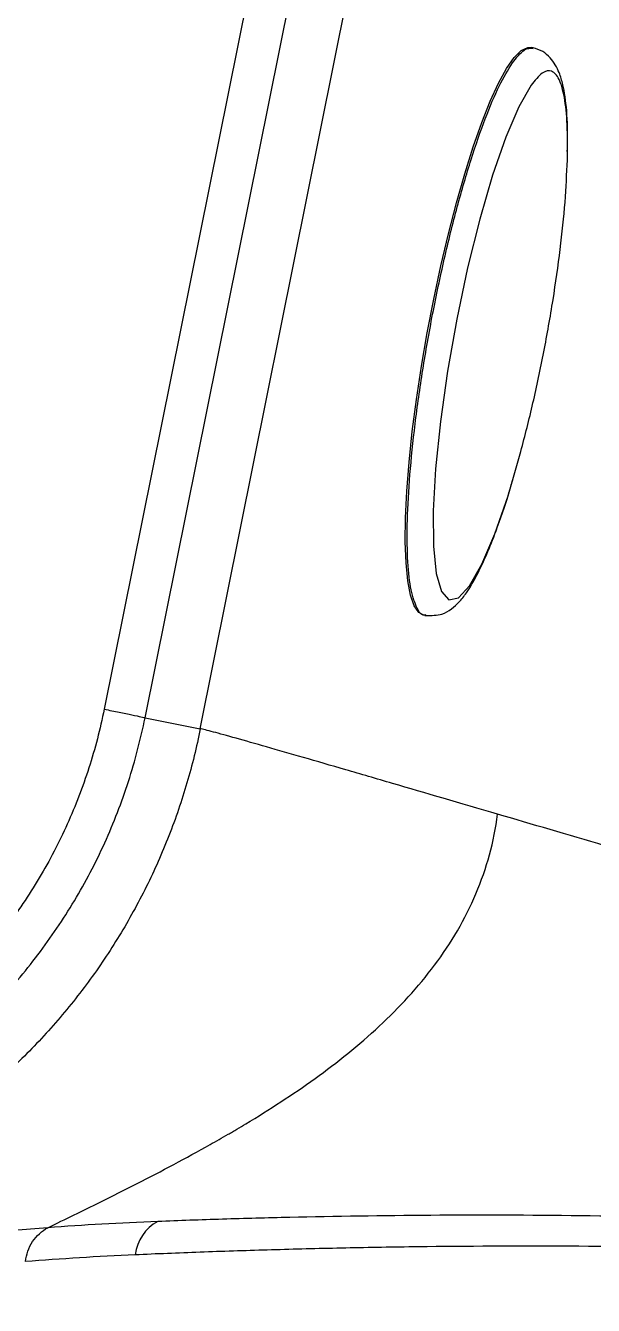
# Model space of a CAD drawing. Extents: x 409 to 498, y 628 to 778.
# Drawn here: x 415.521 to 417.484, y 701.745 to 706.174 of the extents above; entities that cross this region are included whole.
import ezdxf

# ---------------------------------------------------------------- set-up
doc = ezdxf.new("R2010")
doc.units = 0
doc.header["$MEASUREMENT"] = 0
doc.layers.add('1', color=4, linetype='Continuous')
doc.layers.add('GEOMETRY', color=4, linetype='Continuous', lineweight=25)

# ---------------------------------------------------------------- blocks, each defined once
blk = doc.blocks.new('2026_PULSE')
at = {"layer": 'GEOMETRY'}
for p, q in [((7.8589, 62.0457), (7.2157, 58.8481)), ((7.3569, 58.8187), (8.0002, 62.0164)), ((7.5479, 58.7804), (8.1892, 61.9785)), ((8.6985, 61.1375), (8.6919, 61.1387)), ((8.3247, 59.1727), (8.3274, 59.1722)), ((7.3569, 58.8187), (7.5479, 58.7804))]:
    blk.add_line(p, q, dxfattribs=at)
at = {"layer": 'GEOMETRY', "flags": 128}
for points in [[(8.3208, 59.1735), (8.3034, 59.183), (8.2877, 59.2064), (8.2749, 59.2432), (8.2655, 59.2927), (8.2594, 59.3544), (8.2568, 59.4273), (8.2577, 59.5105), (8.262, 59.6027), (8.2698, 59.7027), (8.281, 59.8091), (8.2952, 59.9203), (8.3125, 60.0348), (8.3325, 60.1511), (8.3549, 60.2674), (8.3794, 60.3822), (8.4057, 60.4937), (8.4335, 60.6006), (8.4622, 60.7012), (8.4916, 60.7941), (8.5212, 60.8781), (8.5506, 60.952), (8.5793, 61.0146), (8.6071, 61.0653), (8.6334, 61.1031), (8.6579, 61.1277), (8.6803, 61.1386), (8.6919, 61.1387)], [(8.6915, 61.0077), (8.6491, 60.9329), (8.6043, 60.8279), (8.5586, 60.6961), (8.5141, 60.5435), (8.4722, 60.3751), (8.4347, 60.1978), (8.403, 60.0185), (8.3782, 59.8435), (8.3615, 59.6804), (8.3532, 59.5346), (8.354, 59.4125), (8.3636, 59.318), (8.3818, 59.2554), (8.4077, 59.2267), (8.4405, 59.2332), (8.4789, 59.2747), (8.5214, 59.3497), (8.5663, 59.4551), (8.6119, 59.5866), (8.6564, 59.7395), (8.6564, 59.7395)]]:
    blk.add_lwpolyline(points, dxfattribs=at)
at = {"layer": 'GEOMETRY'}
blk.add_arc((7.4712, 56.9438), 0.1489, 118.1237, 173.8815, dxfattribs=at)
for points, knots in [([(8.627, 61.0846), (8.6412, 61.1028), (8.6678, 61.1366), (8.6887, 61.1356), (8.6984, 61.1352)], [0, 0, 0, 0, 0.5371391, 1, 1, 1, 1]), ([(8.8169, 60.778), (8.8174, 60.807), (8.8188, 60.8798), (8.8122, 60.9535), (8.8018, 61.0112), (8.7888, 61.056), (8.7646, 61.0983), (8.7315, 61.1267), (8.7097, 61.1333), (8.6982, 61.1368)], [0, 0, 0, 0, 0.155926, 0.390821, 0.503466, 0.625645, 0.789992, 0.889464, 1, 1, 1, 1]), ([(8.3281, 59.1747), (8.3262, 59.1742), (8.3125, 59.1706), (8.2937, 59.2003), (8.2736, 59.2651), (8.2633, 59.3677), (8.2625, 59.4995), (8.2713, 59.6568), (8.2894, 59.8332), (8.3161, 60.0219), (8.3503, 60.2158), (8.3908, 60.4073), (8.436, 60.589), (8.4842, 60.7543), (8.5334, 60.8958), (8.5821, 61.0115), (8.612, 61.0602), (8.627, 61.0846)], [0, 0, 0, 0, 0.01115, 0.081782, 0.152414, 0.223047, 0.293679, 0.364311, 0.434943, 0.505575, 0.576207, 0.646839, 0.717471, 0.788104, 0.858736, 0.929368, 1, 1, 1, 1]), ([(8.8171, 60.7481), (8.8175, 60.7908), (8.8182, 60.8763), (8.808, 60.9695), (8.7899, 61.0331), (8.7637, 61.0612), (8.731, 61.0564), (8.7047, 61.0239), (8.6915, 61.0077)], [0, 0, 0, 0, 0.16666, 0.333444, 0.499873, 0.666795, 0.833278, 1, 1, 1, 1]), ([(8.6564, 59.7395), (8.6707, 59.7949), (8.6991, 59.9057), (8.7367, 60.085), (8.7687, 60.2654), (8.7934, 60.441), (8.8108, 60.6067), (8.815, 60.701), (8.8171, 60.7481)], [0, 0, 0, 0, 0.166749, 0.333212, 0.500134, 0.666564, 0.833436, 1, 1, 1, 1]), ([(8.3275, 59.1728), (8.3468, 59.1724), (8.3798, 59.1718), (8.4179, 59.1951), (8.4439, 59.2189), (8.4724, 59.2551), (8.5032, 59.3075), (8.5377, 59.3805), (8.5748, 59.4748), (8.6051, 59.5608), (8.6237, 59.6268), (8.628, 59.642)], [0, 0, 0, 0, 0.113667, 0.194281, 0.275702, 0.371068, 0.512131, 0.645771, 0.770783, 0.94698, 1, 1, 1, 1]), ([(7.2155, 58.8481), (7.2016, 58.779), (7.184, 58.7113), (7.1414, 58.5787), (7.1165, 58.5138), (7.0592, 58.3869), (7.027, 58.3248), (6.9549, 58.2036), (6.9157, 58.1454), (6.831, 58.0338), (6.7856, 57.9803), (6.6882, 57.8783), (6.6371, 57.8306), (6.5302, 57.7414), (6.4745, 57.6999), (6.3583, 57.6232), (6.298, 57.5879), (6.2352, 57.5559)], [0, 0, 0, 0, 0.125, 0.125, 0.25, 0.25, 0.375, 0.375, 0.5, 0.5, 0.625, 0.625, 0.75, 0.75, 0.875, 0.875, 1, 1, 1, 1]), ([(7.2155, 58.8481), (7.2333, 58.8445), (7.2509, 58.841), (7.2837, 58.8343), (7.2988, 58.8312), (7.3245, 58.8258), (7.3351, 58.8236), (7.3505, 58.8202), (7.3553, 58.8192), (7.3568, 58.8187)], [0, 0, 0, 0, 0.25, 0.25, 0.5, 0.5, 0.75, 0.75, 1, 1, 1, 1]), ([(6.2982, 57.4229), (6.366, 57.4575), (6.4311, 57.4956), (6.5564, 57.5784), (6.6166, 57.6232), (6.732, 57.7195), (6.7871, 57.771), (6.8922, 57.881), (6.9411, 57.9386), (7.0319, 58.0582), (7.0739, 58.1204), (7.1509, 58.2495), (7.186, 58.3163), (7.2488, 58.4549), (7.2761, 58.5258), (7.311, 58.6342), (7.3216, 58.6708), (7.3408, 58.7444), (7.3493, 58.7814), (7.3568, 58.8187)], [0, 0, 0, 0, 0.125, 0.125, 0.25, 0.25, 0.375, 0.375, 0.5, 0.5, 0.625, 0.625, 0.75, 0.75, 0.875, 0.875, 0.9375, 0.9375, 1, 1, 1, 1]), ([(7.5477, 58.7804), (7.5351, 58.7173), (7.5043, 58.5921), (7.4419, 58.409), (7.3636, 58.2321), (7.2702, 58.0628), (7.1625, 57.9021), (7.0412, 57.7515), (6.9072, 57.612), (6.7614, 57.4849), (6.6052, 57.3709), (6.481, 57.2959), (6.4075, 57.2569), (6.3908, 57.2482), (6.3885, 57.247)], [0, 0, 0, 0, 0.0625, 0.125, 0.1875, 0.25, 0.3125, 0.375, 0.4375, 0.5, 0.5625, 0.625, 0.640625, 0.6432146, 0.6432146, 0.6432146, 0.6432146]), ([(8.5761, 58.4846), (8.4471, 58.5225), (8.2644, 58.576), (8.0481, 58.6392), (7.9017, 58.6818), (7.7737, 58.7186), (7.6675, 58.7488), (7.5877, 58.7708), (7.5564, 58.7787), (7.5477, 58.7804)], [0, 0, 0, 0, 0.25, 0.375, 0.5, 0.625, 0.75, 0.875, 1, 1, 1, 1]), ([(7.0208, 57.0537), (7.0812, 57.0829), (7.2272, 57.1541), (7.4146, 57.2493), (7.5506, 57.3236), (7.6128, 57.3589), (7.6386, 57.3737), (7.6592, 57.3858), (7.6798, 57.3979), (7.7361, 57.4315), (7.8271, 57.4884), (7.9452, 57.5691), (8.0591, 57.6557), (8.1675, 57.7493), (8.2686, 57.8507), (8.3601, 57.9608), (8.4395, 58.0801), (8.5039, 58.2082), (8.5509, 58.3436), (8.5697, 58.4373), (8.5761, 58.4846)], [0, 0, 0, 0, 0.0879081, 0.2129081, 0.2754081, 0.2910331, 0.3066581, 0.3144706, 0.3222831, 0.3379081, 0.4004081, 0.4629081, 0.5254081, 0.5879081, 0.6504081, 0.7129081, 0.7754081, 0.8379081, 0.9004081, 0.9629081, 0.9629081, 0.9629081, 0.9629081]), ([(12.2106, 57.4597), (12.1972, 57.4622), (12.1837, 57.4648), (12.0995, 57.4807), (11.8549, 57.5406), (11.2608, 57.7041), (10.5209, 57.9157), (9.985, 58.0717), (9.4548, 58.2266), (9.0551, 58.3439), (8.6938, 58.45), (8.5761, 58.4846)], [-0.0237311, -0.0237311, -0.0237311, -0.0237311, 0, 0, 0.125, 0.25, 0.375, 0.5, 0.5, 0.625, 0.690511, 0.690511, 0.690511, 0.690511]), ([(11.8723, 56.893), (11.7613, 56.9067), (11.6512, 56.9196), (11.4331, 56.9438), (11.3252, 56.9552), (11.0044, 56.9869), (10.7946, 57.005), (10.1785, 57.0511), (9.7852, 57.0711), (9.0358, 57.0947), (8.6803, 57.0983), (8.1774, 57.0952), (8.0147, 57.0927), (7.7786, 57.0873), (7.7012, 57.0852), (7.5491, 57.0805), (7.4744, 57.078), (7.401, 57.0751)], [0, 0, 0, 0, 0.0625, 0.0625, 0.125, 0.125, 0.25, 0.25, 0.5, 0.5, 0.75, 0.75, 0.875, 0.875, 0.9375, 0.9375, 1, 1, 1, 1]), ([(7.0208, 57.0537), (6.941, 57.0477), (6.8629, 57.0408), (6.7106, 57.0254), (6.6364, 57.0169), (6.4195, 56.9891), (6.2827, 56.9677), (6.0256, 56.9205), (5.9054, 56.8947), (5.7382, 56.8543), (5.6846, 56.8406), (5.582, 56.8128), (5.533, 56.7988), (5.4862, 56.7847)], [0, 0, 0, 0, 0.125, 0.125, 0.25, 0.25, 0.5, 0.5, 0.75, 0.75, 0.875, 0.875, 1, 1, 1, 1]), ([(6.9438, 56.9362), (6.9463, 56.9609), (6.9547, 56.9849), (6.9815, 57.0257), (6.9998, 57.0425), (7.0208, 57.0537)], [0, 0, 0, 0, 0.5, 0.5, 1, 1, 1, 1]), ([(11.8304, 56.822), (11.6059, 56.8466), (11.3854, 56.8679), (10.9524, 56.9045), (10.7401, 56.9199), (10.1166, 56.9585), (9.7191, 56.9743), (8.9631, 56.9907), (8.6053, 56.9914), (8.1844, 56.9857), (8.1015, 56.9842), (7.9385, 56.9807), (7.8583, 56.9786), (7.7006, 56.974), (7.6232, 56.9714), (7.4711, 56.9658), (7.3964, 56.9629), (7.3231, 56.9596)], [0, 0, 0, 0, 0.125, 0.125, 0.25, 0.25, 0.5, 0.5, 0.75, 0.75, 0.8125, 0.8125, 0.875, 0.875, 0.9375, 0.9375, 1, 1, 1, 1])]:
    blk.add_open_spline(points, degree=3, knots=knots, dxfattribs=at)
for points in [[(7.401, 57.0751), (7.2701, 57.07), (7.1434, 57.0629), (7.0208, 57.0537)], [(7.3231, 56.9596), (7.1924, 56.9538), (7.0659, 56.946), (6.9438, 56.9362)]]:
    blk.add_open_spline(points, degree=3, dxfattribs=at)

msp = doc.modelspace()

# ---------------------------------------------------------------- block references
at = {"layer": '1'}
msp.add_blockref('2026_PULSE', (408.577, 644.9604), dxfattribs=at)

doc.saveas('drawing.dxf')
